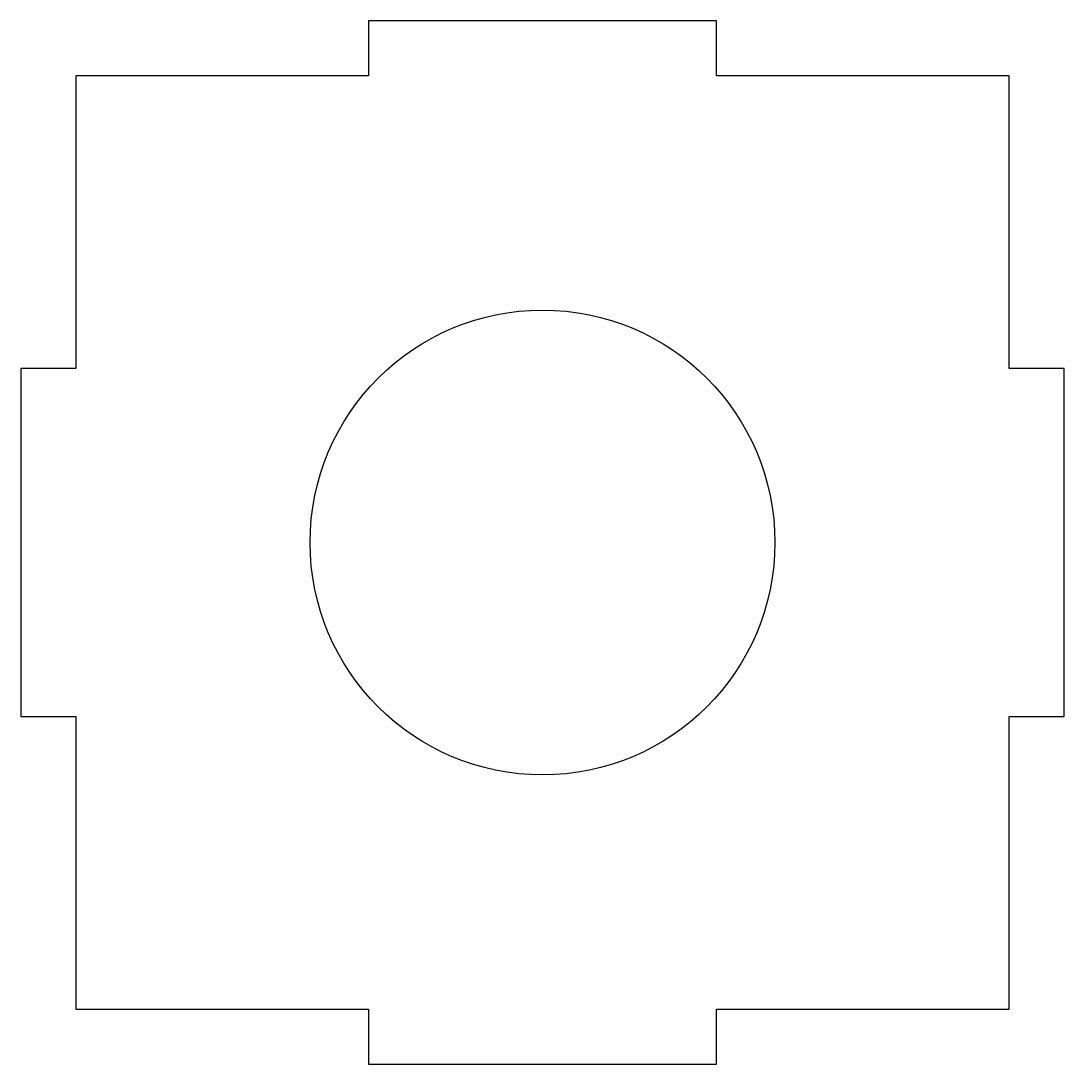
# Model space of a CAD drawing. Header units: millimetres. Extents: x -28.5 to 28.5, y -28.5 to 28.5.
import ezdxf

# ---------------------------------------------------------------- set-up
doc = ezdxf.new("R2010")
doc.units = ezdxf.units.MM

msp = doc.modelspace()

# ---------------------------------------------------------------- linework, layer by layer
msp.add_lwpolyline([(-9.5, -25.5), (-9.5, -28.5), (9.5, -28.5), (9.5, -25.5), (25.5, -25.5), (25.5, -9.5), (28.5, -9.5), (28.5, 9.5), (25.5, 9.5), (25.5, 25.5), (9.5, 25.5), (9.5, 28.5), (-9.5, 28.5), (-9.5, 25.5), (-25.5, 25.5), (-25.5, 9.5), (-28.5, 9.5), (-28.5, -9.5), (-25.5, -9.5), (-25.5, -25.5)], close=True)
msp.add_circle((0, 0), 12.7)

doc.saveas('drawing.dxf')
